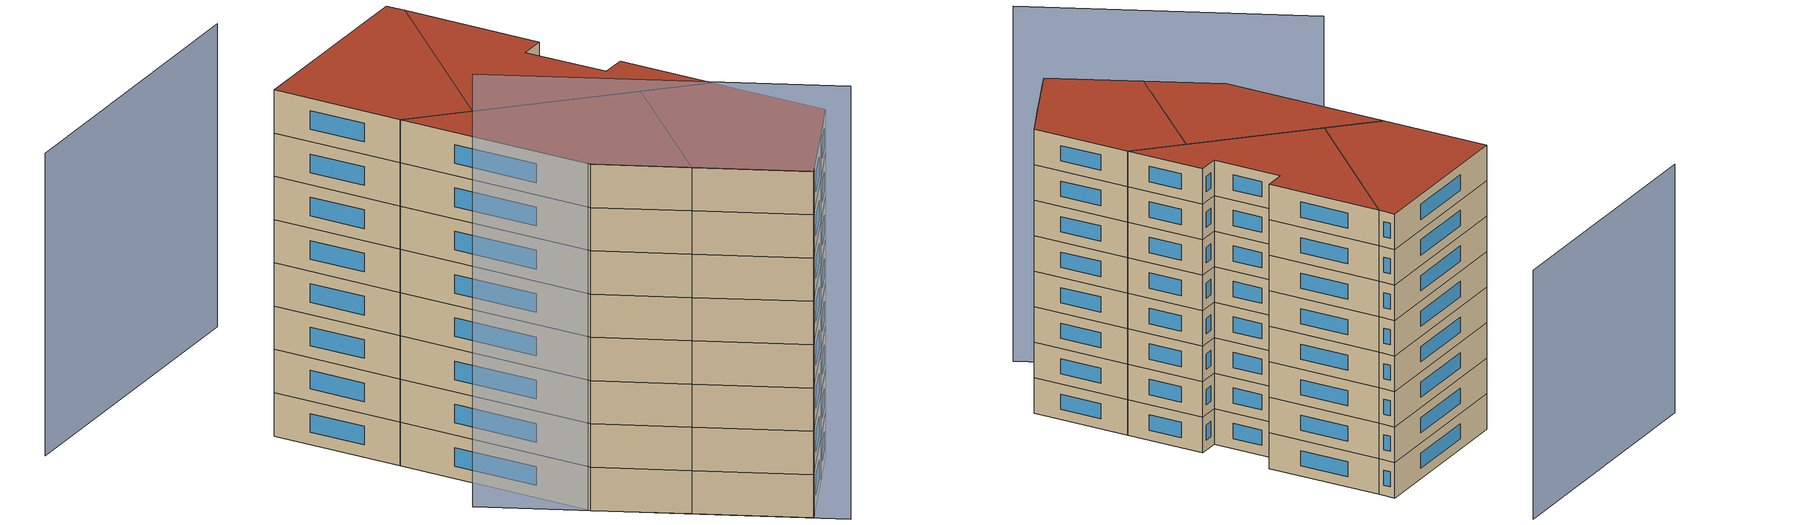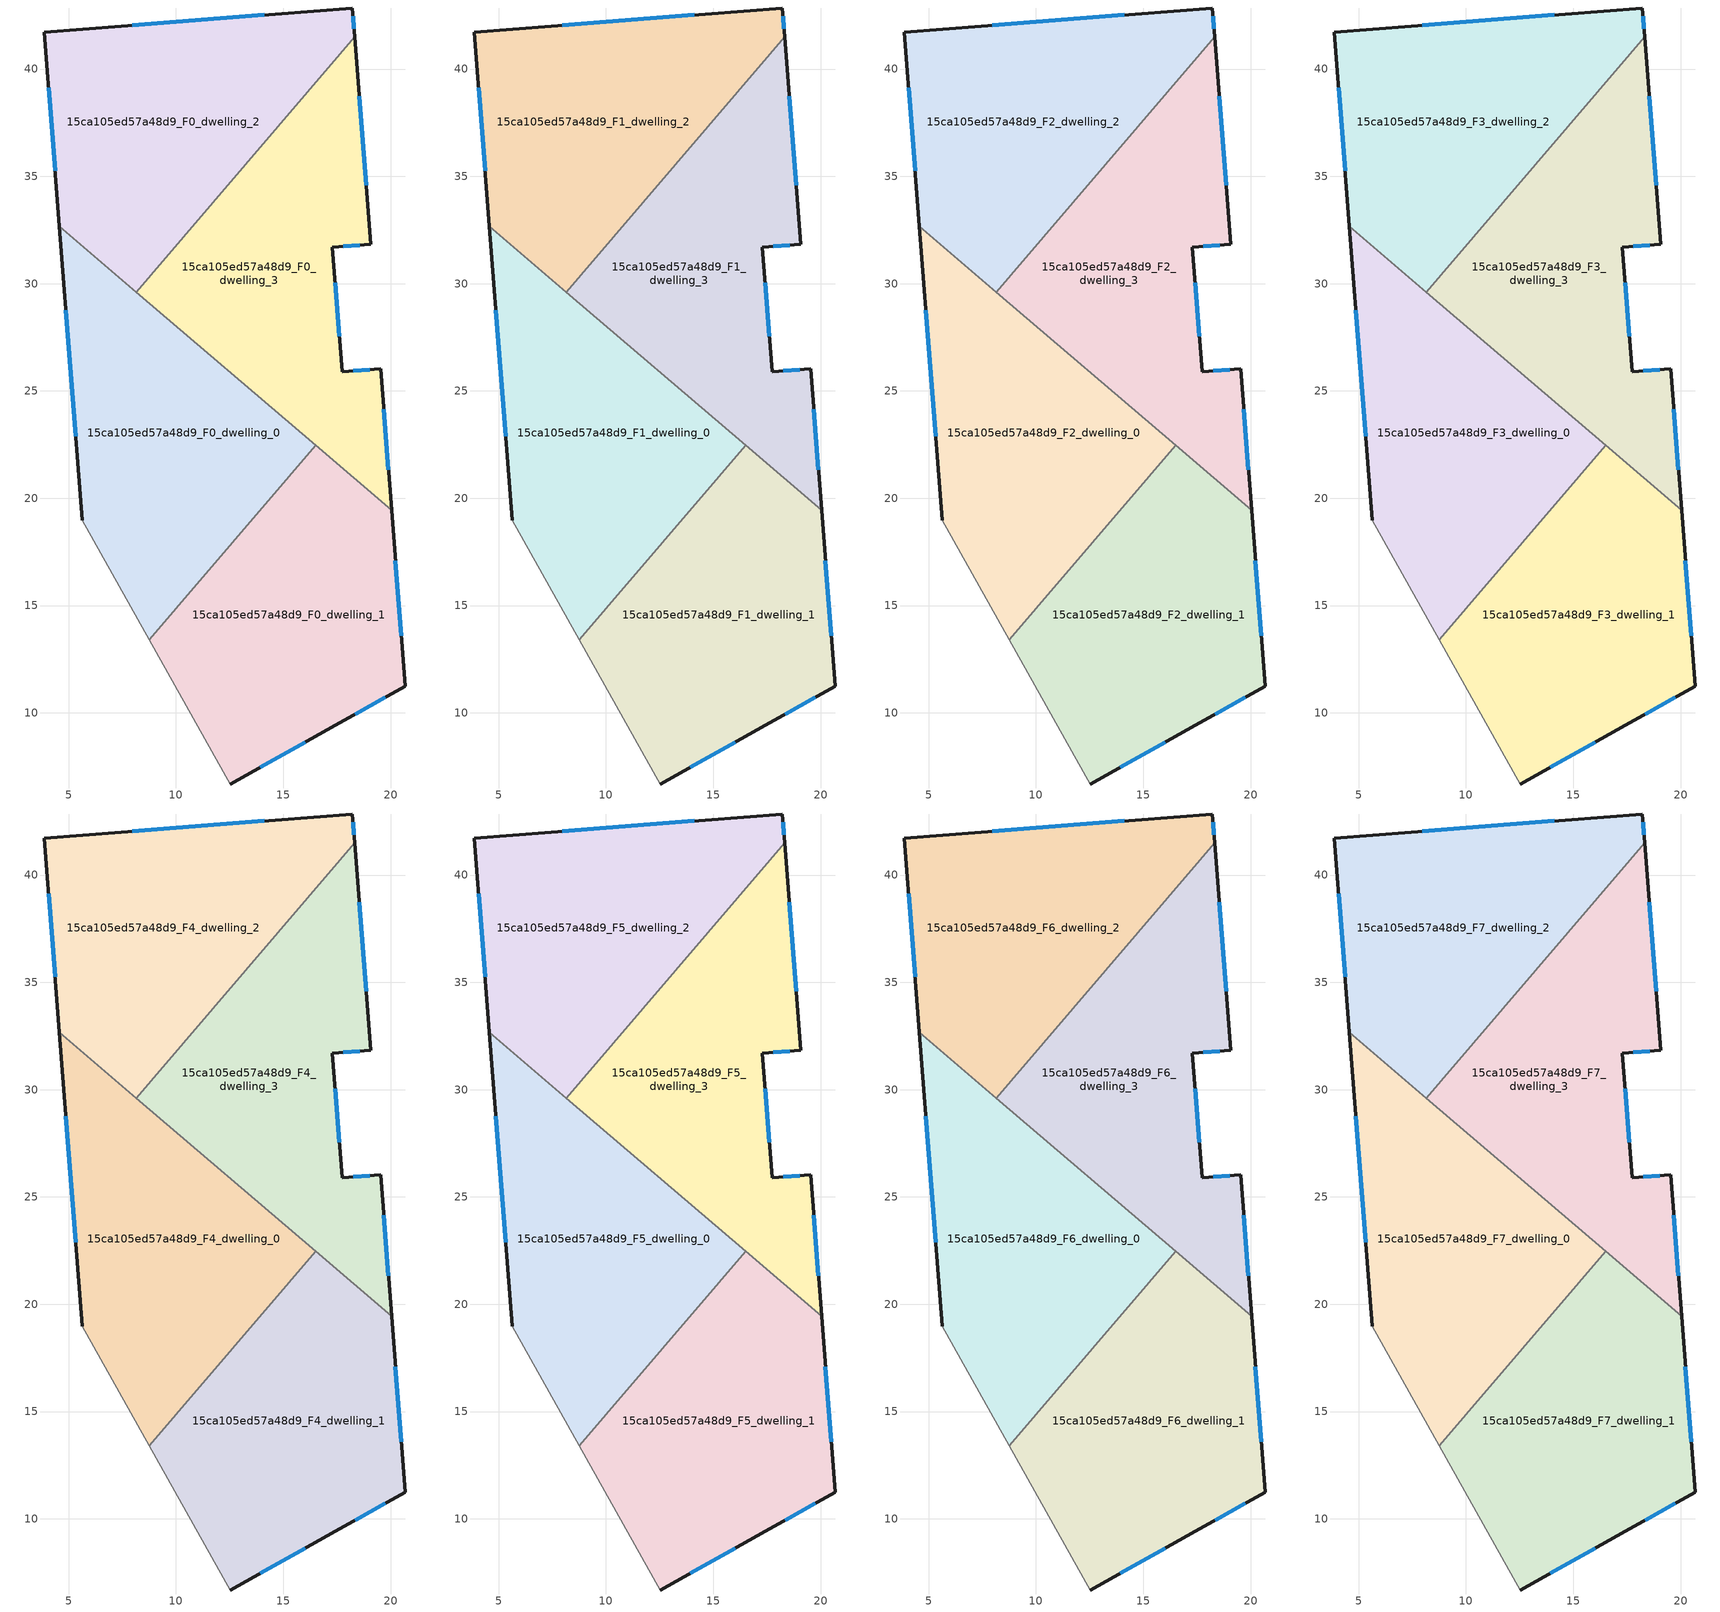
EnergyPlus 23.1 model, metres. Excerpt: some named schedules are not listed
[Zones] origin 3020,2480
15ca105ed57a48d9_F0_dwelling_0
 floor ground (EU_floor_Construction): 16.51,22.47 8.76,13.41 5.64,18.97 4.57,32.67 z0
 wall outside (EU_wall_Construction): 4.57,32.67 5.64,18.97 z0:3
 wall to 15ca105ed57a48d9_F0_dwelling_1 (EU_wall_Construction): 8.76,13.41 16.51,22.47 z0:3
 wall adiabatic (EU_wall_Construction): 5.64,18.97 8.76,13.41 z0:3
 wall to 15ca105ed57a48d9_F0_dwelling_3 (EU_wall_Construction): 16.51,22.47 8.16,29.61 z0:3
 wall to 15ca105ed57a48d9_F0_dwelling_2 (EU_wall_Construction): 8.16,29.61 4.57,32.67 z0:3
 window (EU_Window_Construction): 4.88,28.76 5.33,22.89 z0.86:2.14
15ca105ed57a48d9_F0_dwelling_1
 floor ground (EU_floor_Construction): 20.05,19.44 20.69,11.24 17.43,9.42 12.53,6.69 8.76,13.41 16.51,22.47 z0
 wall outside (EU_wall_Construction): 12.53,6.69 17.43,9.42 20.69,11.24 20.05,19.44 z0:3
 wall adiabatic (EU_wall_Construction): 8.76,13.41 12.53,6.69 z0:3
 wall to 15ca105ed57a48d9_F0_dwelling_3 (EU_wall_Construction): 20.05,19.44 16.51,22.47 z0:3
 window (EU_Window_Construction): 20.5,13.58 20.23,17.1 / 18.36,9.94 19.76,10.72 / 13.93,7.47 16.03,8.64 z0.86:2.14
15ca105ed57a48d9_F0_dwelling_2
 floor ground (EU_floor_Construction): 18.22,42.85 18.33,41.5 8.16,29.61 4.57,32.67 3.86,41.73 z0
 wall outside (EU_wall_Construction): 18.33,41.5 18.22,42.85 3.86,41.73 4.57,32.67 z0:3
 wall to 15ca105ed57a48d9_F0_dwelling_3 (EU_wall_Construction): 8.16,29.61 18.33,41.5 z0:3
 window (EU_Window_Construction): 4.07,39.14 4.37,35.26 / 14.12,42.53 7.97,42.05 / 18.3,41.89 18.25,42.46 z0.86:2.14
15ca105ed57a48d9_F0_dwelling_3
 floor ground (EU_floor_Construction): 18.33,41.5 19.08,31.84 17.29,31.69 17.75,25.9 19.53,26.03 20.05,19.44 8.16,29.61 z0
 wall outside (EU_wall_Construction): 20.05,19.44 19.53,26.03 17.75,25.9 17.29,31.69 19.08,31.84 18.33,41.5 z0:3
 window (EU_Window_Construction): 19.02,25.99 18.26,25.94 / 19.9,21.32 19.68,24.15 / 18.87,34.6 18.54,38.74 / 17.8,31.73 18.57,31.8 / 17.62,27.55 17.42,30.04 z0.86:2.14
15ca105ed57a48d9_F1_dwelling_0
 floor to 15ca105ed57a48d9_F0_dwelling_0 (EU_floor_Construction): 16.51,22.47 8.76,13.41 5.64,18.97 4.57,32.67 z3
 wall outside (EU_wall_Construction): 4.57,32.67 5.64,18.97 z3:6
 wall to 15ca105ed57a48d9_F1_dwelling_1 (EU_wall_Construction): 8.76,13.41 16.51,22.47 z3:6
 wall adiabatic (EU_wall_Construction): 5.64,18.97 8.76,13.41 z3:6
 wall to 15ca105ed57a48d9_F1_dwelling_3 (EU_wall_Construction): 16.51,22.47 8.16,29.61 z3:6
 wall to 15ca105ed57a48d9_F1_dwelling_2 (EU_wall_Construction): 8.16,29.61 4.57,32.67 z3:6
 window (EU_Window_Construction): 4.88,28.76 5.33,22.89 z3.86:5.14
15ca105ed57a48d9_F1_dwelling_1
 floor to 15ca105ed57a48d9_F0_dwelling_1 (EU_floor_Construction): 20.05,19.44 20.69,11.24 17.43,9.42 12.53,6.69 8.76,13.41 16.51,22.47 z3
 wall outside (EU_wall_Construction): 12.53,6.69 17.43,9.42 20.69,11.24 20.05,19.44 z3:6
 wall adiabatic (EU_wall_Construction): 8.76,13.41 12.53,6.69 z3:6
 wall to 15ca105ed57a48d9_F1_dwelling_3 (EU_wall_Construction): 20.05,19.44 16.51,22.47 z3:6
 window (EU_Window_Construction): 20.5,13.58 20.23,17.1 / 18.36,9.94 19.76,10.72 / 13.93,7.47 16.03,8.64 z3.86:5.14
15ca105ed57a48d9_F1_dwelling_2
 floor to 15ca105ed57a48d9_F0_dwelling_2 (EU_floor_Construction): 18.22,42.85 18.33,41.5 8.16,29.61 4.57,32.67 3.86,41.73 z3
 wall outside (EU_wall_Construction): 18.33,41.5 18.22,42.85 3.86,41.73 4.57,32.67 z3:6
 wall to 15ca105ed57a48d9_F1_dwelling_3 (EU_wall_Construction): 8.16,29.61 18.33,41.5 z3:6
 window (EU_Window_Construction): 4.07,39.14 4.37,35.26 / 14.12,42.53 7.97,42.05 / 18.3,41.89 18.25,42.46 z3.86:5.14
15ca105ed57a48d9_F1_dwelling_3
 floor to 15ca105ed57a48d9_F0_dwelling_3 (EU_floor_Construction): 18.33,41.5 19.08,31.84 17.29,31.69 17.75,25.9 19.53,26.03 20.05,19.44 8.16,29.61 z3
 wall outside (EU_wall_Construction): 20.05,19.44 19.53,26.03 17.75,25.9 17.29,31.69 19.08,31.84 18.33,41.5 z3:6
 window (EU_Window_Construction): 19.02,25.99 18.26,25.94 / 19.9,21.32 19.68,24.15 / 18.87,34.6 18.54,38.74 / 17.8,31.73 18.57,31.8 / 17.62,27.55 17.42,30.04 z3.86:5.14
15ca105ed57a48d9_F2_dwelling_0
 floor to 15ca105ed57a48d9_F1_dwelling_0 (EU_floor_Construction): 16.51,22.47 8.76,13.41 5.64,18.97 4.57,32.67 z6
 wall outside (EU_wall_Construction): 4.57,32.67 5.64,18.97 z6:9
 wall to 15ca105ed57a48d9_F2_dwelling_1 (EU_wall_Construction): 8.76,13.41 16.51,22.47 z6:9
 wall adiabatic (EU_wall_Construction): 5.64,18.97 8.76,13.41 z6:9
 wall to 15ca105ed57a48d9_F2_dwelling_3 (EU_wall_Construction): 16.51,22.47 8.16,29.61 z6:9
 wall to 15ca105ed57a48d9_F2_dwelling_2 (EU_wall_Construction): 8.16,29.61 4.57,32.67 z6:9
 window (EU_Window_Construction): 4.88,28.76 5.33,22.89 z6.86:8.14
15ca105ed57a48d9_F2_dwelling_1
 floor to 15ca105ed57a48d9_F1_dwelling_1 (EU_floor_Construction): 20.05,19.44 20.69,11.24 17.43,9.42 12.53,6.69 8.76,13.41 16.51,22.47 z6
 wall outside (EU_wall_Construction): 12.53,6.69 17.43,9.42 20.69,11.24 20.05,19.44 z6:9
 wall adiabatic (EU_wall_Construction): 8.76,13.41 12.53,6.69 z6:9
 wall to 15ca105ed57a48d9_F2_dwelling_3 (EU_wall_Construction): 20.05,19.44 16.51,22.47 z6:9
 window (EU_Window_Construction): 20.5,13.58 20.23,17.1 / 18.36,9.94 19.76,10.72 / 13.93,7.47 16.03,8.64 z6.86:8.14
15ca105ed57a48d9_F2_dwelling_2
 floor to 15ca105ed57a48d9_F1_dwelling_2 (EU_floor_Construction): 18.22,42.85 18.33,41.5 8.16,29.61 4.57,32.67 3.86,41.73 z6
 wall outside (EU_wall_Construction): 18.33,41.5 18.22,42.85 3.86,41.73 4.57,32.67 z6:9
 wall to 15ca105ed57a48d9_F2_dwelling_3 (EU_wall_Construction): 8.16,29.61 18.33,41.5 z6:9
 window (EU_Window_Construction): 4.07,39.14 4.37,35.26 / 14.12,42.53 7.97,42.05 / 18.3,41.89 18.25,42.46 z6.86:8.14
15ca105ed57a48d9_F2_dwelling_3
 floor to 15ca105ed57a48d9_F1_dwelling_3 (EU_floor_Construction): 18.33,41.5 19.08,31.84 17.29,31.69 17.75,25.9 19.53,26.03 20.05,19.44 8.16,29.61 z6
 wall outside (EU_wall_Construction): 20.05,19.44 19.53,26.03 17.75,25.9 17.29,31.69 19.08,31.84 18.33,41.5 z6:9
 window (EU_Window_Construction): 19.02,25.99 18.26,25.94 / 19.9,21.32 19.68,24.15 / 18.87,34.6 18.54,38.74 / 17.8,31.73 18.57,31.8 / 17.62,27.55 17.42,30.04 z6.86:8.14
15ca105ed57a48d9_F3_dwelling_0
 floor to 15ca105ed57a48d9_F2_dwelling_0 (EU_floor_Construction): 16.51,22.47 8.76,13.41 5.64,18.97 4.57,32.67 z9
 wall outside (EU_wall_Construction): 4.57,32.67 5.64,18.97 z9:12
 wall to 15ca105ed57a48d9_F3_dwelling_1 (EU_wall_Construction): 8.76,13.41 16.51,22.47 z9:12
 wall adiabatic (EU_wall_Construction): 5.64,18.97 8.76,13.41 z9:12
 wall to 15ca105ed57a48d9_F3_dwelling_3 (EU_wall_Construction): 16.51,22.47 8.16,29.61 z9:12
 wall to 15ca105ed57a48d9_F3_dwelling_2 (EU_wall_Construction): 8.16,29.61 4.57,32.67 z9:12
 window (EU_Window_Construction): 4.88,28.76 5.33,22.89 z9.86:11.14
15ca105ed57a48d9_F3_dwelling_1
 floor to 15ca105ed57a48d9_F2_dwelling_1 (EU_floor_Construction): 20.05,19.44 20.69,11.24 17.43,9.42 12.53,6.69 8.76,13.41 16.51,22.47 z9
 wall outside (EU_wall_Construction): 12.53,6.69 17.43,9.42 20.69,11.24 20.05,19.44 z9:12
 wall adiabatic (EU_wall_Construction): 8.76,13.41 12.53,6.69 z9:12
 wall to 15ca105ed57a48d9_F3_dwelling_3 (EU_wall_Construction): 20.05,19.44 16.51,22.47 z9:12
 window (EU_Window_Construction): 20.5,13.58 20.23,17.1 / 18.36,9.94 19.76,10.72 / 13.93,7.47 16.03,8.64 z9.86:11.14
15ca105ed57a48d9_F3_dwelling_2
 floor to 15ca105ed57a48d9_F2_dwelling_2 (EU_floor_Construction): 18.22,42.85 18.33,41.5 8.16,29.61 4.57,32.67 3.86,41.73 z9
 wall outside (EU_wall_Construction): 18.33,41.5 18.22,42.85 3.86,41.73 4.57,32.67 z9:12
 wall to 15ca105ed57a48d9_F3_dwelling_3 (EU_wall_Construction): 8.16,29.61 18.33,41.5 z9:12
 window (EU_Window_Construction): 4.07,39.14 4.37,35.26 / 14.12,42.53 7.97,42.05 / 18.3,41.89 18.25,42.46 z9.86:11.14
15ca105ed57a48d9_F3_dwelling_3
 floor to 15ca105ed57a48d9_F2_dwelling_3 (EU_floor_Construction): 18.33,41.5 19.08,31.84 17.29,31.69 17.75,25.9 19.53,26.03 20.05,19.44 8.16,29.61 z9
 wall outside (EU_wall_Construction): 20.05,19.44 19.53,26.03 17.75,25.9 17.29,31.69 19.08,31.84 18.33,41.5 z9:12
 window (EU_Window_Construction): 19.02,25.99 18.26,25.94 / 19.9,21.32 19.68,24.15 / 18.87,34.6 18.54,38.74 / 17.8,31.73 18.57,31.8 / 17.62,27.55 17.42,30.04 z9.86:11.14
15ca105ed57a48d9_F4_dwelling_0
 floor to 15ca105ed57a48d9_F3_dwelling_0 (EU_floor_Construction): 16.51,22.47 8.76,13.41 5.64,18.97 4.57,32.67 z12
 wall outside (EU_wall_Construction): 4.57,32.67 5.64,18.97 z12:15
 wall to 15ca105ed57a48d9_F4_dwelling_1 (EU_wall_Construction): 8.76,13.41 16.51,22.47 z12:15
 wall adiabatic (EU_wall_Construction): 5.64,18.97 8.76,13.41 z12:15
 wall to 15ca105ed57a48d9_F4_dwelling_3 (EU_wall_Construction): 16.51,22.47 8.16,29.61 z12:15
 wall to 15ca105ed57a48d9_F4_dwelling_2 (EU_wall_Construction): 8.16,29.61 4.57,32.67 z12:15
 window (EU_Window_Construction): 4.88,28.76 5.33,22.89 z12.86:14.14
15ca105ed57a48d9_F4_dwelling_1
 floor to 15ca105ed57a48d9_F3_dwelling_1 (EU_floor_Construction): 20.05,19.44 20.69,11.24 17.43,9.42 12.53,6.69 8.76,13.41 16.51,22.47 z12
 wall outside (EU_wall_Construction): 12.53,6.69 17.43,9.42 20.69,11.24 20.05,19.44 z12:15
 wall adiabatic (EU_wall_Construction): 8.76,13.41 12.53,6.69 z12:15
 wall to 15ca105ed57a48d9_F4_dwelling_3 (EU_wall_Construction): 20.05,19.44 16.51,22.47 z12:15
 window (EU_Window_Construction): 20.5,13.58 20.23,17.1 / 18.36,9.94 19.76,10.72 / 13.93,7.47 16.03,8.64 z12.86:14.14
15ca105ed57a48d9_F4_dwelling_2
 floor to 15ca105ed57a48d9_F3_dwelling_2 (EU_floor_Construction): 18.22,42.85 18.33,41.5 8.16,29.61 4.57,32.67 3.86,41.73 z12
 wall outside (EU_wall_Construction): 18.33,41.5 18.22,42.85 3.86,41.73 4.57,32.67 z12:15
 wall to 15ca105ed57a48d9_F4_dwelling_3 (EU_wall_Construction): 8.16,29.61 18.33,41.5 z12:15
 window (EU_Window_Construction): 4.07,39.14 4.37,35.26 / 14.12,42.53 7.97,42.05 / 18.3,41.89 18.25,42.46 z12.86:14.14
15ca105ed57a48d9_F4_dwelling_3
 floor to 15ca105ed57a48d9_F3_dwelling_3 (EU_floor_Construction): 18.33,41.5 19.08,31.84 17.29,31.69 17.75,25.9 19.53,26.03 20.05,19.44 8.16,29.61 z12
 wall outside (EU_wall_Construction): 20.05,19.44 19.53,26.03 17.75,25.9 17.29,31.69 19.08,31.84 18.33,41.5 z12:15
 window (EU_Window_Construction): 19.02,25.99 18.26,25.94 / 19.9,21.32 19.68,24.15 / 18.87,34.6 18.54,38.74 / 17.8,31.73 18.57,31.8 / 17.62,27.55 17.42,30.04 z12.86:14.14
15ca105ed57a48d9_F5_dwelling_0
 floor to 15ca105ed57a48d9_F4_dwelling_0 (EU_floor_Construction): 16.51,22.47 8.76,13.41 5.64,18.97 4.57,32.67 z15
 wall outside (EU_wall_Construction): 4.57,32.67 5.64,18.97 z15:18
 wall to 15ca105ed57a48d9_F5_dwelling_1 (EU_wall_Construction): 8.76,13.41 16.51,22.47 z15:18
 wall adiabatic (EU_wall_Construction): 5.64,18.97 8.76,13.41 z15:18
 wall to 15ca105ed57a48d9_F5_dwelling_3 (EU_wall_Construction): 16.51,22.47 8.16,29.61 z15:18
 wall to 15ca105ed57a48d9_F5_dwelling_2 (EU_wall_Construction): 8.16,29.61 4.57,32.67 z15:18
 window (EU_Window_Construction): 4.88,28.76 5.33,22.89 z15.86:17.14
15ca105ed57a48d9_F5_dwelling_1
 floor to 15ca105ed57a48d9_F4_dwelling_1 (EU_floor_Construction): 20.05,19.44 20.69,11.24 17.43,9.42 12.53,6.69 8.76,13.41 16.51,22.47 z15
 wall outside (EU_wall_Construction): 12.53,6.69 17.43,9.42 20.69,11.24 20.05,19.44 z15:18
 wall adiabatic (EU_wall_Construction): 8.76,13.41 12.53,6.69 z15:18
 wall to 15ca105ed57a48d9_F5_dwelling_3 (EU_wall_Construction): 20.05,19.44 16.51,22.47 z15:18
 window (EU_Window_Construction): 20.5,13.58 20.23,17.1 / 18.36,9.94 19.76,10.72 / 13.93,7.47 16.03,8.64 z15.86:17.14
15ca105ed57a48d9_F5_dwelling_2
 floor to 15ca105ed57a48d9_F4_dwelling_2 (EU_floor_Construction): 18.22,42.85 18.33,41.5 8.16,29.61 4.57,32.67 3.86,41.73 z15
 wall outside (EU_wall_Construction): 18.33,41.5 18.22,42.85 3.86,41.73 4.57,32.67 z15:18
 wall to 15ca105ed57a48d9_F5_dwelling_3 (EU_wall_Construction): 8.16,29.61 18.33,41.5 z15:18
 window (EU_Window_Construction): 4.07,39.14 4.37,35.26 / 14.12,42.53 7.97,42.05 / 18.3,41.89 18.25,42.46 z15.86:17.14
15ca105ed57a48d9_F5_dwelling_3
 floor to 15ca105ed57a48d9_F4_dwelling_3 (EU_floor_Construction): 18.33,41.5 19.08,31.84 17.29,31.69 17.75,25.9 19.53,26.03 20.05,19.44 8.16,29.61 z15
 wall outside (EU_wall_Construction): 20.05,19.44 19.53,26.03 17.75,25.9 17.29,31.69 19.08,31.84 18.33,41.5 z15:18
 window (EU_Window_Construction): 19.02,25.99 18.26,25.94 / 19.9,21.32 19.68,24.15 / 18.87,34.6 18.54,38.74 / 17.8,31.73 18.57,31.8 / 17.62,27.55 17.42,30.04 z15.86:17.14
15ca105ed57a48d9_F6_dwelling_0
 floor to 15ca105ed57a48d9_F5_dwelling_0 (EU_floor_Construction): 16.51,22.47 8.76,13.41 5.64,18.97 4.57,32.67 z18
 wall outside (EU_wall_Construction): 4.57,32.67 5.64,18.97 z18:21
 wall to 15ca105ed57a48d9_F6_dwelling_1 (EU_wall_Construction): 8.76,13.41 16.51,22.47 z18:21
 wall adiabatic (EU_wall_Construction): 5.64,18.97 8.76,13.41 z18:21
 wall to 15ca105ed57a48d9_F6_dwelling_3 (EU_wall_Construction): 16.51,22.47 8.16,29.61 z18:21
 wall to 15ca105ed57a48d9_F6_dwelling_2 (EU_wall_Construction): 8.16,29.61 4.57,32.67 z18:21
 window (EU_Window_Construction): 4.88,28.76 5.33,22.89 z18.86:20.14
15ca105ed57a48d9_F6_dwelling_1
 floor to 15ca105ed57a48d9_F5_dwelling_1 (EU_floor_Construction): 20.05,19.44 20.69,11.24 17.43,9.42 12.53,6.69 8.76,13.41 16.51,22.47 z18
 wall outside (EU_wall_Construction): 12.53,6.69 17.43,9.42 20.69,11.24 20.05,19.44 z18:21
 wall adiabatic (EU_wall_Construction): 8.76,13.41 12.53,6.69 z18:21
 wall to 15ca105ed57a48d9_F6_dwelling_3 (EU_wall_Construction): 20.05,19.44 16.51,22.47 z18:21
 window (EU_Window_Construction): 20.5,13.58 20.23,17.1 / 18.36,9.94 19.76,10.72 / 13.93,7.47 16.03,8.64 z18.86:20.14
15ca105ed57a48d9_F6_dwelling_2
 floor to 15ca105ed57a48d9_F5_dwelling_2 (EU_floor_Construction): 18.22,42.85 18.33,41.5 8.16,29.61 4.57,32.67 3.86,41.73 z18
 wall outside (EU_wall_Construction): 18.33,41.5 18.22,42.85 3.86,41.73 4.57,32.67 z18:21
 wall to 15ca105ed57a48d9_F6_dwelling_3 (EU_wall_Construction): 8.16,29.61 18.33,41.5 z18:21
 window (EU_Window_Construction): 4.07,39.14 4.37,35.26 / 14.12,42.53 7.97,42.05 / 18.3,41.89 18.25,42.46 z18.86:20.14
15ca105ed57a48d9_F6_dwelling_3
 floor to 15ca105ed57a48d9_F5_dwelling_3 (EU_floor_Construction): 18.33,41.5 19.08,31.84 17.29,31.69 17.75,25.9 19.53,26.03 20.05,19.44 8.16,29.61 z18
 wall outside (EU_wall_Construction): 20.05,19.44 19.53,26.03 17.75,25.9 17.29,31.69 19.08,31.84 18.33,41.5 z18:21
 window (EU_Window_Construction): 19.02,25.99 18.26,25.94 / 19.9,21.32 19.68,24.15 / 18.87,34.6 18.54,38.74 / 17.8,31.73 18.57,31.8 / 17.62,27.55 17.42,30.04 z18.86:20.14
15ca105ed57a48d9_F7_dwelling_0
 floor to 15ca105ed57a48d9_F6_dwelling_0 (EU_floor_Construction): 16.51,22.47 8.76,13.41 5.64,18.97 4.57,32.67 z21
 wall outside (EU_wall_Construction): 4.57,32.67 5.64,18.97 z21:24
 wall to 15ca105ed57a48d9_F7_dwelling_1 (EU_wall_Construction): 8.76,13.41 16.51,22.47 z21:24
 wall adiabatic (EU_wall_Construction): 5.64,18.97 8.76,13.41 z21:24
 wall to 15ca105ed57a48d9_F7_dwelling_3 (EU_wall_Construction): 16.51,22.47 8.16,29.61 z21:24
 wall to 15ca105ed57a48d9_F7_dwelling_2 (EU_wall_Construction): 8.16,29.61 4.57,32.67 z21:24
 window (EU_Window_Construction): 4.88,28.76 5.33,22.89 z21.86:23.14
 roof outside (EU_roof_Construction): 8.76,13.41 16.51,22.47 4.57,32.67 5.64,18.97 z24
15ca105ed57a48d9_F7_dwelling_1
 floor to 15ca105ed57a48d9_F6_dwelling_1 (EU_floor_Construction): 20.05,19.44 20.69,11.24 17.43,9.42 12.53,6.69 8.76,13.41 16.51,22.47 z21
 wall outside (EU_wall_Construction): 12.53,6.69 17.43,9.42 20.69,11.24 20.05,19.44 z21:24
 wall adiabatic (EU_wall_Construction): 8.76,13.41 12.53,6.69 z21:24
 wall to 15ca105ed57a48d9_F7_dwelling_3 (EU_wall_Construction): 20.05,19.44 16.51,22.47 z21:24
 window (EU_Window_Construction): 20.5,13.58 20.23,17.1 / 18.36,9.94 19.76,10.72 / 13.93,7.47 16.03,8.64 z21.86:23.14
 roof outside (EU_roof_Construction): 17.43,9.42 20.69,11.24 20.05,19.44 16.51,22.47 8.76,13.41 12.53,6.69 z24
15ca105ed57a48d9_F7_dwelling_2
 floor to 15ca105ed57a48d9_F6_dwelling_2 (EU_floor_Construction): 18.22,42.85 18.33,41.5 8.16,29.61 4.57,32.67 3.86,41.73 z21
 wall outside (EU_wall_Construction): 18.33,41.5 18.22,42.85 3.86,41.73 4.57,32.67 z21:24
 wall to 15ca105ed57a48d9_F7_dwelling_3 (EU_wall_Construction): 8.16,29.61 18.33,41.5 z21:24
 window (EU_Window_Construction): 4.07,39.14 4.37,35.26 / 14.12,42.53 7.97,42.05 / 18.3,41.89 18.25,42.46 z21.86:23.14
 roof outside (EU_roof_Construction): 8.16,29.61 18.33,41.5 18.22,42.85 3.86,41.73 4.57,32.67 z24
15ca105ed57a48d9_F7_dwelling_3
 floor to 15ca105ed57a48d9_F6_dwelling_3 (EU_floor_Construction): 18.33,41.5 19.08,31.84 17.29,31.69 17.75,25.9 19.53,26.03 20.05,19.44 8.16,29.61 z21
 wall outside (EU_wall_Construction): 20.05,19.44 19.53,26.03 17.75,25.9 17.29,31.69 19.08,31.84 18.33,41.5 z21:24
 window (EU_Window_Construction): 19.02,25.99 18.26,25.94 / 19.9,21.32 19.68,24.15 / 18.87,34.6 18.54,38.74 / 17.8,31.73 18.57,31.8 / 17.62,27.55 17.42,30.04 z21.86:23.14
 roof outside (EU_roof_Construction): 20.05,19.44 19.53,26.03 17.75,25.9 17.29,31.69 19.08,31.84 18.33,41.5 8.16,29.61 z24
shading: 2,25.47 13.66,4.66 z0:30; 15.5,53.8 -6.61,52.06 z0:21
[Building]
EU S2 Campaign: North Axis=0; Terrain=City; Solar Distribution=FullExterior
[Site:Location]
Helsinki-Vantaa.AP: Latitude=60.317; Longitude=24.963; Time Zone=2; Elevation=54.6
[SizingPeriod:WeatherFileDays]
AnnualSizingPeriod: Begin Month=1; Begin Day of Month=1; End Month=12; End Day of Month=31; Day of Week for Start Day=Monday; Use Weather File Daylight Saving Period=No; Use Weather File Rain and Snow Indicators=No
[MATERIAL]
EU_InternalMass_Material: Roughness=MediumRough; Thickness=0.1; Conductivity=1; Density=1800; Specific Heat=900; Thermal Absorptance=0.9; Solar Absorptance=0.7; Visible Absorptance=0.7
[MATERIAL:NOMASS] Roughness=MediumRough; Thermal Absorptance=0.9; Solar Absorptance=0.7; Visible Absorptance=0.7
Name | Thermal Resistance
EU_wall_NoMass | 5.91765
EU_roof_NoMass | 11.1778
EU_floor_NoMass | 6.2875
[WINDOWMATERIAL:SIMPLEGLAZINGSYSTEM]
EU_Window_SimpleGlazing: UFactor=0.994035; Solar Heat Gain Coefficient=0.7; Visible Transmittance=0.7
[CONSTRUCTION]
EU_wall_Construction: EU_wall_NoMass
EU_roof_Construction: EU_roof_NoMass
EU_floor_Construction: EU_floor_NoMass
EU_Window_Construction: EU_Window_SimpleGlazing
EU_InternalMass_Construction: EU_InternalMass_Material
[ZONE] Type=1; Multiplier=1; Ceiling Height=autocalculate; Floor Area=autocalculate; Part of Total Floor Area=Yes
Name | Volume
15ca105ed57a48d9_F0_dwelling_0; 15ca105ed57a48d9_F1_dwelling_0; 15ca105ed57a48d9_F2_dwelling_0; 15ca105ed57a48d9_F3_dwelling_0; 15ca105ed57a48d9_F4_dwelling_0; 15ca105ed57a48d9_F5_dwelling_0; 15ca105ed57a48d9_F6_dwelling_0; 15ca105ed57a48d9_F7_dwelling_0 | 335.994
15ca105ed57a48d9_F0_dwelling_1; 15ca105ed57a48d9_F1_dwelling_1; 15ca105ed57a48d9_F2_dwelling_1; 15ca105ed57a48d9_F3_dwelling_1; 15ca105ed57a48d9_F4_dwelling_1; 15ca105ed57a48d9_F5_dwelling_1; 15ca105ed57a48d9_F6_dwelling_1; 15ca105ed57a48d9_F7_dwelling_1 | 335.987
15ca105ed57a48d9_F0_dwelling_2; 15ca105ed57a48d9_F1_dwelling_2; 15ca105ed57a48d9_F2_dwelling_2; 15ca105ed57a48d9_F3_dwelling_2; 15ca105ed57a48d9_F4_dwelling_2; 15ca105ed57a48d9_F5_dwelling_2; 15ca105ed57a48d9_F6_dwelling_2; 15ca105ed57a48d9_F7_dwelling_2 | 335.991
15ca105ed57a48d9_F0_dwelling_3; 15ca105ed57a48d9_F1_dwelling_3; 15ca105ed57a48d9_F2_dwelling_3; 15ca105ed57a48d9_F3_dwelling_3; 15ca105ed57a48d9_F4_dwelling_3; 15ca105ed57a48d9_F5_dwelling_3; 15ca105ed57a48d9_F6_dwelling_3; 15ca105ed57a48d9_F7_dwelling_3 | 336.031
[INTERNALMASS] Construction=EU_InternalMass_Construction
Name | Zone or ZoneList | Surface Area
15ca105ed57a48d9_F0_dwelling_0_EU_InternalMass | 15ca105ed57a48d9_F0_dwelling_0 | 111.998
15ca105ed57a48d9_F0_dwelling_1_EU_InternalMass | 15ca105ed57a48d9_F0_dwelling_1 | 111.996
15ca105ed57a48d9_F0_dwelling_2_EU_InternalMass | 15ca105ed57a48d9_F0_dwelling_2 | 111.998
15ca105ed57a48d9_F0_dwelling_3_EU_InternalMass | 15ca105ed57a48d9_F0_dwelling_3 | 112.01
15ca105ed57a48d9_F1_dwelling_0_EU_InternalMass | 15ca105ed57a48d9_F1_dwelling_0 | 111.998
15ca105ed57a48d9_F1_dwelling_1_EU_InternalMass | 15ca105ed57a48d9_F1_dwelling_1 | 111.996
15ca105ed57a48d9_F1_dwelling_2_EU_InternalMass | 15ca105ed57a48d9_F1_dwelling_2 | 111.998
15ca105ed57a48d9_F1_dwelling_3_EU_InternalMass | 15ca105ed57a48d9_F1_dwelling_3 | 112.01
15ca105ed57a48d9_F2_dwelling_0_EU_InternalMass | 15ca105ed57a48d9_F2_dwelling_0 | 111.998
15ca105ed57a48d9_F2_dwelling_1_EU_InternalMass | 15ca105ed57a48d9_F2_dwelling_1 | 111.996
15ca105ed57a48d9_F2_dwelling_2_EU_InternalMass | 15ca105ed57a48d9_F2_dwelling_2 | 111.998
15ca105ed57a48d9_F2_dwelling_3_EU_InternalMass | 15ca105ed57a48d9_F2_dwelling_3 | 112.01
15ca105ed57a48d9_F3_dwelling_0_EU_InternalMass | 15ca105ed57a48d9_F3_dwelling_0 | 111.998
15ca105ed57a48d9_F3_dwelling_1_EU_InternalMass | 15ca105ed57a48d9_F3_dwelling_1 | 111.996
15ca105ed57a48d9_F3_dwelling_2_EU_InternalMass | 15ca105ed57a48d9_F3_dwelling_2 | 111.998
15ca105ed57a48d9_F3_dwelling_3_EU_InternalMass | 15ca105ed57a48d9_F3_dwelling_3 | 112.01
15ca105ed57a48d9_F4_dwelling_0_EU_InternalMass | 15ca105ed57a48d9_F4_dwelling_0 | 111.998
15ca105ed57a48d9_F4_dwelling_1_EU_InternalMass | 15ca105ed57a48d9_F4_dwelling_1 | 111.996
15ca105ed57a48d9_F4_dwelling_2_EU_InternalMass | 15ca105ed57a48d9_F4_dwelling_2 | 111.998
15ca105ed57a48d9_F4_dwelling_3_EU_InternalMass | 15ca105ed57a48d9_F4_dwelling_3 | 112.01
15ca105ed57a48d9_F5_dwelling_0_EU_InternalMass | 15ca105ed57a48d9_F5_dwelling_0 | 111.998
15ca105ed57a48d9_F5_dwelling_1_EU_InternalMass | 15ca105ed57a48d9_F5_dwelling_1 | 111.996
15ca105ed57a48d9_F5_dwelling_2_EU_InternalMass | 15ca105ed57a48d9_F5_dwelling_2 | 111.998
15ca105ed57a48d9_F5_dwelling_3_EU_InternalMass | 15ca105ed57a48d9_F5_dwelling_3 | 112.01
15ca105ed57a48d9_F6_dwelling_0_EU_InternalMass | 15ca105ed57a48d9_F6_dwelling_0 | 111.998
15ca105ed57a48d9_F6_dwelling_1_EU_InternalMass | 15ca105ed57a48d9_F6_dwelling_1 | 111.996
15ca105ed57a48d9_F6_dwelling_2_EU_InternalMass | 15ca105ed57a48d9_F6_dwelling_2 | 111.998
15ca105ed57a48d9_F6_dwelling_3_EU_InternalMass | 15ca105ed57a48d9_F6_dwelling_3 | 112.01
15ca105ed57a48d9_F7_dwelling_0_EU_InternalMass | 15ca105ed57a48d9_F7_dwelling_0 | 111.998
15ca105ed57a48d9_F7_dwelling_1_EU_InternalMass | 15ca105ed57a48d9_F7_dwelling_1 | 111.996
15ca105ed57a48d9_F7_dwelling_2_EU_InternalMass | 15ca105ed57a48d9_F7_dwelling_2 | 111.998
15ca105ed57a48d9_F7_dwelling_3_EU_InternalMass | 15ca105ed57a48d9_F7_dwelling_3 | 112.01
[OTHEREQUIPMENT] Fuel Type=Electricity; Design Level Calculation Method=Watts/Area; Power per Zone Floor Area=1; Fraction Latent=0; Fraction Radiant=0; Fraction Lost=0; Carbon Dioxide Generation Rate=0; EndUse Subcategory=EU_Step8_InternalGains
Name | Zone or ZoneList or Space or SpaceList | Schedule
EU_Step8_InternalGain_15ca105ed57a48d9_F0_dwelling_0_f000 | 15ca105ed57a48d9_F0_dwelling_0 | EU_Step8_GainSchedule_15ca105ed57a48d9_F0_dwelling_0_f000
EU_Step8_InternalGain_15ca105ed57a48d9_F0_dwelling_1_f000 | 15ca105ed57a48d9_F0_dwelling_1 | EU_Step8_GainSchedule_15ca105ed57a48d9_F0_dwelling_1_f000
EU_Step8_InternalGain_15ca105ed57a48d9_F0_dwelling_2_f000 | 15ca105ed57a48d9_F0_dwelling_2 | EU_Step8_GainSchedule_15ca105ed57a48d9_F0_dwelling_2_f000
EU_Step8_InternalGain_15ca105ed57a48d9_F0_dwelling_3_f000 | 15ca105ed57a48d9_F0_dwelling_3 | EU_Step8_GainSchedule_15ca105ed57a48d9_F0_dwelling_3_f000
EU_Step8_InternalGain_15ca105ed57a48d9_F1_dwelling_0_f000 | 15ca105ed57a48d9_F1_dwelling_0 | EU_Step8_GainSchedule_15ca105ed57a48d9_F1_dwelling_0_f000
EU_Step8_InternalGain_15ca105ed57a48d9_F1_dwelling_1_f000 | 15ca105ed57a48d9_F1_dwelling_1 | EU_Step8_GainSchedule_15ca105ed57a48d9_F1_dwelling_1_f000
EU_Step8_InternalGain_15ca105ed57a48d9_F1_dwelling_2_f000 | 15ca105ed57a48d9_F1_dwelling_2 | EU_Step8_GainSchedule_15ca105ed57a48d9_F1_dwelling_2_f000
EU_Step8_InternalGain_15ca105ed57a48d9_F1_dwelling_3_f000 | 15ca105ed57a48d9_F1_dwelling_3 | EU_Step8_GainSchedule_15ca105ed57a48d9_F1_dwelling_3_f000
EU_Step8_InternalGain_15ca105ed57a48d9_F2_dwelling_0_f000 | 15ca105ed57a48d9_F2_dwelling_0 | EU_Step8_GainSchedule_15ca105ed57a48d9_F2_dwelling_0_f000
EU_Step8_InternalGain_15ca105ed57a48d9_F2_dwelling_1_f000 | 15ca105ed57a48d9_F2_dwelling_1 | EU_Step8_GainSchedule_15ca105ed57a48d9_F2_dwelling_1_f000
EU_Step8_InternalGain_15ca105ed57a48d9_F2_dwelling_2_f000 | 15ca105ed57a48d9_F2_dwelling_2 | EU_Step8_GainSchedule_15ca105ed57a48d9_F2_dwelling_2_f000
EU_Step8_InternalGain_15ca105ed57a48d9_F2_dwelling_3_f000 | 15ca105ed57a48d9_F2_dwelling_3 | EU_Step8_GainSchedule_15ca105ed57a48d9_F2_dwelling_3_f000
EU_Step8_InternalGain_15ca105ed57a48d9_F3_dwelling_0_f000 | 15ca105ed57a48d9_F3_dwelling_0 | EU_Step8_GainSchedule_15ca105ed57a48d9_F3_dwelling_0_f000
EU_Step8_InternalGain_15ca105ed57a48d9_F3_dwelling_1_f000 | 15ca105ed57a48d9_F3_dwelling_1 | EU_Step8_GainSchedule_15ca105ed57a48d9_F3_dwelling_1_f000
EU_Step8_InternalGain_15ca105ed57a48d9_F3_dwelling_2_f000 | 15ca105ed57a48d9_F3_dwelling_2 | EU_Step8_GainSchedule_15ca105ed57a48d9_F3_dwelling_2_f000
EU_Step8_InternalGain_15ca105ed57a48d9_F3_dwelling_3_f000 | 15ca105ed57a48d9_F3_dwelling_3 | EU_Step8_GainSchedule_15ca105ed57a48d9_F3_dwelling_3_f000
EU_Step8_InternalGain_15ca105ed57a48d9_F4_dwelling_0_f000 | 15ca105ed57a48d9_F4_dwelling_0 | EU_Step8_GainSchedule_15ca105ed57a48d9_F4_dwelling_0_f000
EU_Step8_InternalGain_15ca105ed57a48d9_F4_dwelling_1_f000 | 15ca105ed57a48d9_F4_dwelling_1 | EU_Step8_GainSchedule_15ca105ed57a48d9_F4_dwelling_1_f000
EU_Step8_InternalGain_15ca105ed57a48d9_F4_dwelling_2_f000 | 15ca105ed57a48d9_F4_dwelling_2 | EU_Step8_GainSchedule_15ca105ed57a48d9_F4_dwelling_2_f000
EU_Step8_InternalGain_15ca105ed57a48d9_F4_dwelling_3_f000 | 15ca105ed57a48d9_F4_dwelling_3 | EU_Step8_GainSchedule_15ca105ed57a48d9_F4_dwelling_3_f000
EU_Step8_InternalGain_15ca105ed57a48d9_F5_dwelling_0_f000 | 15ca105ed57a48d9_F5_dwelling_0 | EU_Step8_GainSchedule_15ca105ed57a48d9_F5_dwelling_0_f000
EU_Step8_InternalGain_15ca105ed57a48d9_F5_dwelling_1_f000 | 15ca105ed57a48d9_F5_dwelling_1 | EU_Step8_GainSchedule_15ca105ed57a48d9_F5_dwelling_1_f000
EU_Step8_InternalGain_15ca105ed57a48d9_F5_dwelling_2_f000 | 15ca105ed57a48d9_F5_dwelling_2 | EU_Step8_GainSchedule_15ca105ed57a48d9_F5_dwelling_2_f000
EU_Step8_InternalGain_15ca105ed57a48d9_F5_dwelling_3_f000 | 15ca105ed57a48d9_F5_dwelling_3 | EU_Step8_GainSchedule_15ca105ed57a48d9_F5_dwelling_3_f000
EU_Step8_InternalGain_15ca105ed57a48d9_F6_dwelling_0_f000 | 15ca105ed57a48d9_F6_dwelling_0 | EU_Step8_GainSchedule_15ca105ed57a48d9_F6_dwelling_0_f000
EU_Step8_InternalGain_15ca105ed57a48d9_F6_dwelling_1_f000 | 15ca105ed57a48d9_F6_dwelling_1 | EU_Step8_GainSchedule_15ca105ed57a48d9_F6_dwelling_1_f000
EU_Step8_InternalGain_15ca105ed57a48d9_F6_dwelling_2_f000 | 15ca105ed57a48d9_F6_dwelling_2 | EU_Step8_GainSchedule_15ca105ed57a48d9_F6_dwelling_2_f000
EU_Step8_InternalGain_15ca105ed57a48d9_F6_dwelling_3_f000 | 15ca105ed57a48d9_F6_dwelling_3 | EU_Step8_GainSchedule_15ca105ed57a48d9_F6_dwelling_3_f000
EU_Step8_InternalGain_15ca105ed57a48d9_F7_dwelling_0_f000 | 15ca105ed57a48d9_F7_dwelling_0 | EU_Step8_GainSchedule_15ca105ed57a48d9_F7_dwelling_0_f000
EU_Step8_InternalGain_15ca105ed57a48d9_F7_dwelling_1_f000 | 15ca105ed57a48d9_F7_dwelling_1 | EU_Step8_GainSchedule_15ca105ed57a48d9_F7_dwelling_1_f000
EU_Step8_InternalGain_15ca105ed57a48d9_F7_dwelling_2_f000 | 15ca105ed57a48d9_F7_dwelling_2 | EU_Step8_GainSchedule_15ca105ed57a48d9_F7_dwelling_2_f000
EU_Step8_InternalGain_15ca105ed57a48d9_F7_dwelling_3_f000 | 15ca105ed57a48d9_F7_dwelling_3 | EU_Step8_GainSchedule_15ca105ed57a48d9_F7_dwelling_3_f000
[ZONEVENTILATION:DESIGNFLOWRATE] Schedule=EU_AlwaysOn; Design Flow Rate Calculation Method=AirChanges/Hour; Air Changes per Hour=0.596421; Ventilation Type=Natural; Fan Pressure Rise=0; Fan Total Efficiency=1; Constant Term Coefficient=1; Temperature Term Coefficient=0; Velocity Term Coefficient=0; Velocity Squared Term Coefficient=0; Minimum Indoor Temperature=-100; Maximum Indoor Temperature=100; Delta Temperature=-100; Minimum Outdoor Temperature=-100; Maximum Outdoor Temperature=100; Maximum Wind Speed=40
Name | Zone or ZoneList or Space or SpaceList
EU_ConstantAir_15ca105ed57a48d9_F0_dwelling_0 | 15ca105ed57a48d9_F0_dwelling_0
EU_ConstantAir_15ca105ed57a48d9_F0_dwelling_1 | 15ca105ed57a48d9_F0_dwelling_1
EU_ConstantAir_15ca105ed57a48d9_F0_dwelling_2 | 15ca105ed57a48d9_F0_dwelling_2
EU_ConstantAir_15ca105ed57a48d9_F0_dwelling_3 | 15ca105ed57a48d9_F0_dwelling_3
EU_ConstantAir_15ca105ed57a48d9_F1_dwelling_0 | 15ca105ed57a48d9_F1_dwelling_0
EU_ConstantAir_15ca105ed57a48d9_F1_dwelling_1 | 15ca105ed57a48d9_F1_dwelling_1
EU_ConstantAir_15ca105ed57a48d9_F1_dwelling_2 | 15ca105ed57a48d9_F1_dwelling_2
EU_ConstantAir_15ca105ed57a48d9_F1_dwelling_3 | 15ca105ed57a48d9_F1_dwelling_3
EU_ConstantAir_15ca105ed57a48d9_F2_dwelling_0 | 15ca105ed57a48d9_F2_dwelling_0
EU_ConstantAir_15ca105ed57a48d9_F2_dwelling_1 | 15ca105ed57a48d9_F2_dwelling_1
EU_ConstantAir_15ca105ed57a48d9_F2_dwelling_2 | 15ca105ed57a48d9_F2_dwelling_2
EU_ConstantAir_15ca105ed57a48d9_F2_dwelling_3 | 15ca105ed57a48d9_F2_dwelling_3
EU_ConstantAir_15ca105ed57a48d9_F3_dwelling_0 | 15ca105ed57a48d9_F3_dwelling_0
EU_ConstantAir_15ca105ed57a48d9_F3_dwelling_1 | 15ca105ed57a48d9_F3_dwelling_1
EU_ConstantAir_15ca105ed57a48d9_F3_dwelling_2 | 15ca105ed57a48d9_F3_dwelling_2
EU_ConstantAir_15ca105ed57a48d9_F3_dwelling_3 | 15ca105ed57a48d9_F3_dwelling_3
EU_ConstantAir_15ca105ed57a48d9_F4_dwelling_0 | 15ca105ed57a48d9_F4_dwelling_0
EU_ConstantAir_15ca105ed57a48d9_F4_dwelling_1 | 15ca105ed57a48d9_F4_dwelling_1
EU_ConstantAir_15ca105ed57a48d9_F4_dwelling_2 | 15ca105ed57a48d9_F4_dwelling_2
EU_ConstantAir_15ca105ed57a48d9_F4_dwelling_3 | 15ca105ed57a48d9_F4_dwelling_3
EU_ConstantAir_15ca105ed57a48d9_F5_dwelling_0 | 15ca105ed57a48d9_F5_dwelling_0
EU_ConstantAir_15ca105ed57a48d9_F5_dwelling_1 | 15ca105ed57a48d9_F5_dwelling_1
EU_ConstantAir_15ca105ed57a48d9_F5_dwelling_2 | 15ca105ed57a48d9_F5_dwelling_2
EU_ConstantAir_15ca105ed57a48d9_F5_dwelling_3 | 15ca105ed57a48d9_F5_dwelling_3
EU_ConstantAir_15ca105ed57a48d9_F6_dwelling_0 | 15ca105ed57a48d9_F6_dwelling_0
EU_ConstantAir_15ca105ed57a48d9_F6_dwelling_1 | 15ca105ed57a48d9_F6_dwelling_1
EU_ConstantAir_15ca105ed57a48d9_F6_dwelling_2 | 15ca105ed57a48d9_F6_dwelling_2
EU_ConstantAir_15ca105ed57a48d9_F6_dwelling_3 | 15ca105ed57a48d9_F6_dwelling_3
EU_ConstantAir_15ca105ed57a48d9_F7_dwelling_0 | 15ca105ed57a48d9_F7_dwelling_0
EU_ConstantAir_15ca105ed57a48d9_F7_dwelling_1 | 15ca105ed57a48d9_F7_dwelling_1
EU_ConstantAir_15ca105ed57a48d9_F7_dwelling_2 | 15ca105ed57a48d9_F7_dwelling_2
EU_ConstantAir_15ca105ed57a48d9_F7_dwelling_3 | 15ca105ed57a48d9_F7_dwelling_3
[HVACTEMPLATE:ZONE:IDEALLOADSAIRSYSTEM] System Availability Schedule=EU_AlwaysOn; Maximum Heating Supply Air Temperature=50; Minimum Cooling Supply Air Temperature=13; Maximum Heating Supply Air Humidity Ratio=0.0156; Minimum Cooling Supply Air Humidity Ratio=0.0077; Heating Limit=NoLimit; Cooling Limit=NoLimit; Heating Availability Schedule=EU_AlwaysOn; Cooling Availability Schedule=EU_CoolingOff; Dehumidification Control Type=ConstantSensibleHeatRatio; Cooling Sensible Heat Ratio=0.7; Dehumidification Setpoint=60; Humidification Control Type=None; Humidification Setpoint=30; Outdoor Air Method=None; Outdoor Air Flow Rate per Person=0.00944; Outdoor Air Flow Rate per Zone Floor Area=0; Outdoor Air Flow Rate per Zone=0; Demand Controlled Ventilation Type=None; Outdoor Air Economizer Type=NoEconomizer; Heat Recovery Type=None; Sensible Heat Recovery Effectiveness=0.7; Latent Heat Recovery Effectiveness=0.65
Name | Template Thermostat
15ca105ed57a48d9_F0_dwelling_0 | EU_HeatOnly_15ca105ed57a48d9_F0_dwelling_0
15ca105ed57a48d9_F0_dwelling_1 | EU_HeatOnly_15ca105ed57a48d9_F0_dwelling_1
15ca105ed57a48d9_F0_dwelling_2 | EU_HeatOnly_15ca105ed57a48d9_F0_dwelling_2
15ca105ed57a48d9_F0_dwelling_3 | EU_HeatOnly_15ca105ed57a48d9_F0_dwelling_3
15ca105ed57a48d9_F1_dwelling_0 | EU_HeatOnly_15ca105ed57a48d9_F1_dwelling_0
15ca105ed57a48d9_F1_dwelling_1 | EU_HeatOnly_15ca105ed57a48d9_F1_dwelling_1
15ca105ed57a48d9_F1_dwelling_2 | EU_HeatOnly_15ca105ed57a48d9_F1_dwelling_2
15ca105ed57a48d9_F1_dwelling_3 | EU_HeatOnly_15ca105ed57a48d9_F1_dwelling_3
15ca105ed57a48d9_F2_dwelling_0 | EU_HeatOnly_15ca105ed57a48d9_F2_dwelling_0
15ca105ed57a48d9_F2_dwelling_1 | EU_HeatOnly_15ca105ed57a48d9_F2_dwelling_1
15ca105ed57a48d9_F2_dwelling_2 | EU_HeatOnly_15ca105ed57a48d9_F2_dwelling_2
15ca105ed57a48d9_F2_dwelling_3 | EU_HeatOnly_15ca105ed57a48d9_F2_dwelling_3
15ca105ed57a48d9_F3_dwelling_0 | EU_HeatOnly_15ca105ed57a48d9_F3_dwelling_0
15ca105ed57a48d9_F3_dwelling_1 | EU_HeatOnly_15ca105ed57a48d9_F3_dwelling_1
15ca105ed57a48d9_F3_dwelling_2 | EU_HeatOnly_15ca105ed57a48d9_F3_dwelling_2
15ca105ed57a48d9_F3_dwelling_3 | EU_HeatOnly_15ca105ed57a48d9_F3_dwelling_3
15ca105ed57a48d9_F4_dwelling_0 | EU_HeatOnly_15ca105ed57a48d9_F4_dwelling_0
15ca105ed57a48d9_F4_dwelling_1 | EU_HeatOnly_15ca105ed57a48d9_F4_dwelling_1
15ca105ed57a48d9_F4_dwelling_2 | EU_HeatOnly_15ca105ed57a48d9_F4_dwelling_2
15ca105ed57a48d9_F4_dwelling_3 | EU_HeatOnly_15ca105ed57a48d9_F4_dwelling_3
15ca105ed57a48d9_F5_dwelling_0 | EU_HeatOnly_15ca105ed57a48d9_F5_dwelling_0
15ca105ed57a48d9_F5_dwelling_1 | EU_HeatOnly_15ca105ed57a48d9_F5_dwelling_1
15ca105ed57a48d9_F5_dwelling_2 | EU_HeatOnly_15ca105ed57a48d9_F5_dwelling_2
15ca105ed57a48d9_F5_dwelling_3 | EU_HeatOnly_15ca105ed57a48d9_F5_dwelling_3
15ca105ed57a48d9_F6_dwelling_0 | EU_HeatOnly_15ca105ed57a48d9_F6_dwelling_0
15ca105ed57a48d9_F6_dwelling_1 | EU_HeatOnly_15ca105ed57a48d9_F6_dwelling_1
15ca105ed57a48d9_F6_dwelling_2 | EU_HeatOnly_15ca105ed57a48d9_F6_dwelling_2
15ca105ed57a48d9_F6_dwelling_3 | EU_HeatOnly_15ca105ed57a48d9_F6_dwelling_3
15ca105ed57a48d9_F7_dwelling_0 | EU_HeatOnly_15ca105ed57a48d9_F7_dwelling_0
15ca105ed57a48d9_F7_dwelling_1 | EU_HeatOnly_15ca105ed57a48d9_F7_dwelling_1
15ca105ed57a48d9_F7_dwelling_2 | EU_HeatOnly_15ca105ed57a48d9_F7_dwelling_2
15ca105ed57a48d9_F7_dwelling_3 | EU_HeatOnly_15ca105ed57a48d9_F7_dwelling_3
[SIZING:ZONE] Zone Cooling Design Supply Air Temperature Input Method=SupplyAirTemperature; Zone Cooling Design Supply Air Temperature=13; Zone Heating Design Supply Air Temperature Input Method=SupplyAirTemperature; Zone Heating Design Supply Air Temperature=50; Zone Cooling Design Supply Air Humidity Ratio=0.008; Zone Heating Design Supply Air Humidity Ratio=0.008; Cooling Design Air Flow Method=DesignDay; Cooling Design Air Flow Rate=0; Cooling Minimum Air Flow per Zone Floor Area=0.000762; Cooling Minimum Air Flow=0; Cooling Minimum Air Flow Fraction=0.2; Heating Design Air Flow Method=DesignDay; Heating Design Air Flow Rate=0; Heating Maximum Air Flow per Zone Floor Area=0.002032; Heating Maximum Air Flow=0.141576; Heating Maximum Air Flow Fraction=0.3; Account for Dedicated Outdoor Air System=No; Dedicated Outdoor Air System Control Strategy=NeutralSupplyAir; Dedicated Outdoor Air Low Setpoint Temperature for Design=autosize; Dedicated Outdoor Air High Setpoint Temperature for Design=autosize; Zone Load Sizing Method=Sensible Load Only No Latent Load; Zone Latent Cooling Design Supply Air Humidity Ratio Input Method=HumidityRatioDifference; Zone Cooling Design Supply Air Humidity Ratio Difference=0.005; Zone Latent Heating Design Supply Air Humidity Ratio Input Method=HumidityRatioDifference; Zone Humidification Design Supply Air Humidity Ratio Difference=0.005
15ca105ed57a48d9_F0_dwelling_0; 15ca105ed57a48d9_F0_dwelling_1; 15ca105ed57a48d9_F0_dwelling_2; 15ca105ed57a48d9_F0_dwelling_3; 15ca105ed57a48d9_F1_dwelling_0; 15ca105ed57a48d9_F1_dwelling_1; 15ca105ed57a48d9_F1_dwelling_2; 15ca105ed57a48d9_F1_dwelling_3; 15ca105ed57a48d9_F2_dwelling_0; 15ca105ed57a48d9_F2_dwelling_1; 15ca105ed57a48d9_F2_dwelling_2; 15ca105ed57a48d9_F2_dwelling_3; 15ca105ed57a48d9_F3_dwelling_0; 15ca105ed57a48d9_F3_dwelling_1; 15ca105ed57a48d9_F3_dwelling_2; 15ca105ed57a48d9_F3_dwelling_3; 15ca105ed57a48d9_F4_dwelling_0; 15ca105ed57a48d9_F4_dwelling_1; 15ca105ed57a48d9_F4_dwelling_2; 15ca105ed57a48d9_F4_dwelling_3; 15ca105ed57a48d9_F5_dwelling_0; 15ca105ed57a48d9_F5_dwelling_1; 15ca105ed57a48d9_F5_dwelling_2; 15ca105ed57a48d9_F5_dwelling_3; 15ca105ed57a48d9_F6_dwelling_0; 15ca105ed57a48d9_F6_dwelling_1; 15ca105ed57a48d9_F6_dwelling_2; 15ca105ed57a48d9_F6_dwelling_3; 15ca105ed57a48d9_F7_dwelling_0; 15ca105ed57a48d9_F7_dwelling_1; 15ca105ed57a48d9_F7_dwelling_2; 15ca105ed57a48d9_F7_dwelling_3
[SCHEDULE:FILE] Column Number=1; Rows to Skip at Top=0; Number of Hours of Data=8760; Column Separator=Comma; Interpolate to Timestep=No; Minutes per Item=60; Adjust Schedule for Daylight Savings=Yes
Name | File
EU_Step8_GainSchedule_15ca105ed57a48d9_F0_dwelling_0_f000 | ../../schedules/15ca105ed57a48d9/15ca105ed57a48d9_F0_dwelling_0_f000_gain.csv
EU_Step8_GainSchedule_15ca105ed57a48d9_F0_dwelling_1_f000 | ../../schedules/15ca105ed57a48d9/15ca105ed57a48d9_F0_dwelling_1_f000_gain.csv
EU_Step8_GainSchedule_15ca105ed57a48d9_F0_dwelling_2_f000 | ../../schedules/15ca105ed57a48d9/15ca105ed57a48d9_F0_dwelling_2_f000_gain.csv
EU_Step8_GainSchedule_15ca105ed57a48d9_F0_dwelling_3_f000 | ../../schedules/15ca105ed57a48d9/15ca105ed57a48d9_F0_dwelling_3_f000_gain.csv
EU_Step8_GainSchedule_15ca105ed57a48d9_F1_dwelling_0_f000 | ../../schedules/15ca105ed57a48d9/15ca105ed57a48d9_F1_dwelling_0_f000_gain.csv
EU_Step8_GainSchedule_15ca105ed57a48d9_F1_dwelling_1_f000 | ../../schedules/15ca105ed57a48d9/15ca105ed57a48d9_F1_dwelling_1_f000_gain.csv
EU_Step8_GainSchedule_15ca105ed57a48d9_F1_dwelling_2_f000 | ../../schedules/15ca105ed57a48d9/15ca105ed57a48d9_F1_dwelling_2_f000_gain.csv
EU_Step8_GainSchedule_15ca105ed57a48d9_F1_dwelling_3_f000 | ../../schedules/15ca105ed57a48d9/15ca105ed57a48d9_F1_dwelling_3_f000_gain.csv
EU_Step8_GainSchedule_15ca105ed57a48d9_F2_dwelling_0_f000 | ../../schedules/15ca105ed57a48d9/15ca105ed57a48d9_F2_dwelling_0_f000_gain.csv
EU_Step8_GainSchedule_15ca105ed57a48d9_F2_dwelling_1_f000 | ../../schedules/15ca105ed57a48d9/15ca105ed57a48d9_F2_dwelling_1_f000_gain.csv
EU_Step8_GainSchedule_15ca105ed57a48d9_F2_dwelling_2_f000 | ../../schedules/15ca105ed57a48d9/15ca105ed57a48d9_F2_dwelling_2_f000_gain.csv
EU_Step8_GainSchedule_15ca105ed57a48d9_F2_dwelling_3_f000 | ../../schedules/15ca105ed57a48d9/15ca105ed57a48d9_F2_dwelling_3_f000_gain.csv
EU_Step8_GainSchedule_15ca105ed57a48d9_F3_dwelling_0_f000 | ../../schedules/15ca105ed57a48d9/15ca105ed57a48d9_F3_dwelling_0_f000_gain.csv
EU_Step8_GainSchedule_15ca105ed57a48d9_F3_dwelling_1_f000 | ../../schedules/15ca105ed57a48d9/15ca105ed57a48d9_F3_dwelling_1_f000_gain.csv
EU_Step8_GainSchedule_15ca105ed57a48d9_F3_dwelling_2_f000 | ../../schedules/15ca105ed57a48d9/15ca105ed57a48d9_F3_dwelling_2_f000_gain.csv
EU_Step8_GainSchedule_15ca105ed57a48d9_F3_dwelling_3_f000 | ../../schedules/15ca105ed57a48d9/15ca105ed57a48d9_F3_dwelling_3_f000_gain.csv
EU_Step8_GainSchedule_15ca105ed57a48d9_F4_dwelling_0_f000 | ../../schedules/15ca105ed57a48d9/15ca105ed57a48d9_F4_dwelling_0_f000_gain.csv
EU_Step8_GainSchedule_15ca105ed57a48d9_F4_dwelling_1_f000 | ../../schedules/15ca105ed57a48d9/15ca105ed57a48d9_F4_dwelling_1_f000_gain.csv
EU_Step8_GainSchedule_15ca105ed57a48d9_F4_dwelling_2_f000 | ../../schedules/15ca105ed57a48d9/15ca105ed57a48d9_F4_dwelling_2_f000_gain.csv
EU_Step8_GainSchedule_15ca105ed57a48d9_F4_dwelling_3_f000 | ../../schedules/15ca105ed57a48d9/15ca105ed57a48d9_F4_dwelling_3_f000_gain.csv
EU_Step8_GainSchedule_15ca105ed57a48d9_F5_dwelling_0_f000 | ../../schedules/15ca105ed57a48d9/15ca105ed57a48d9_F5_dwelling_0_f000_gain.csv
